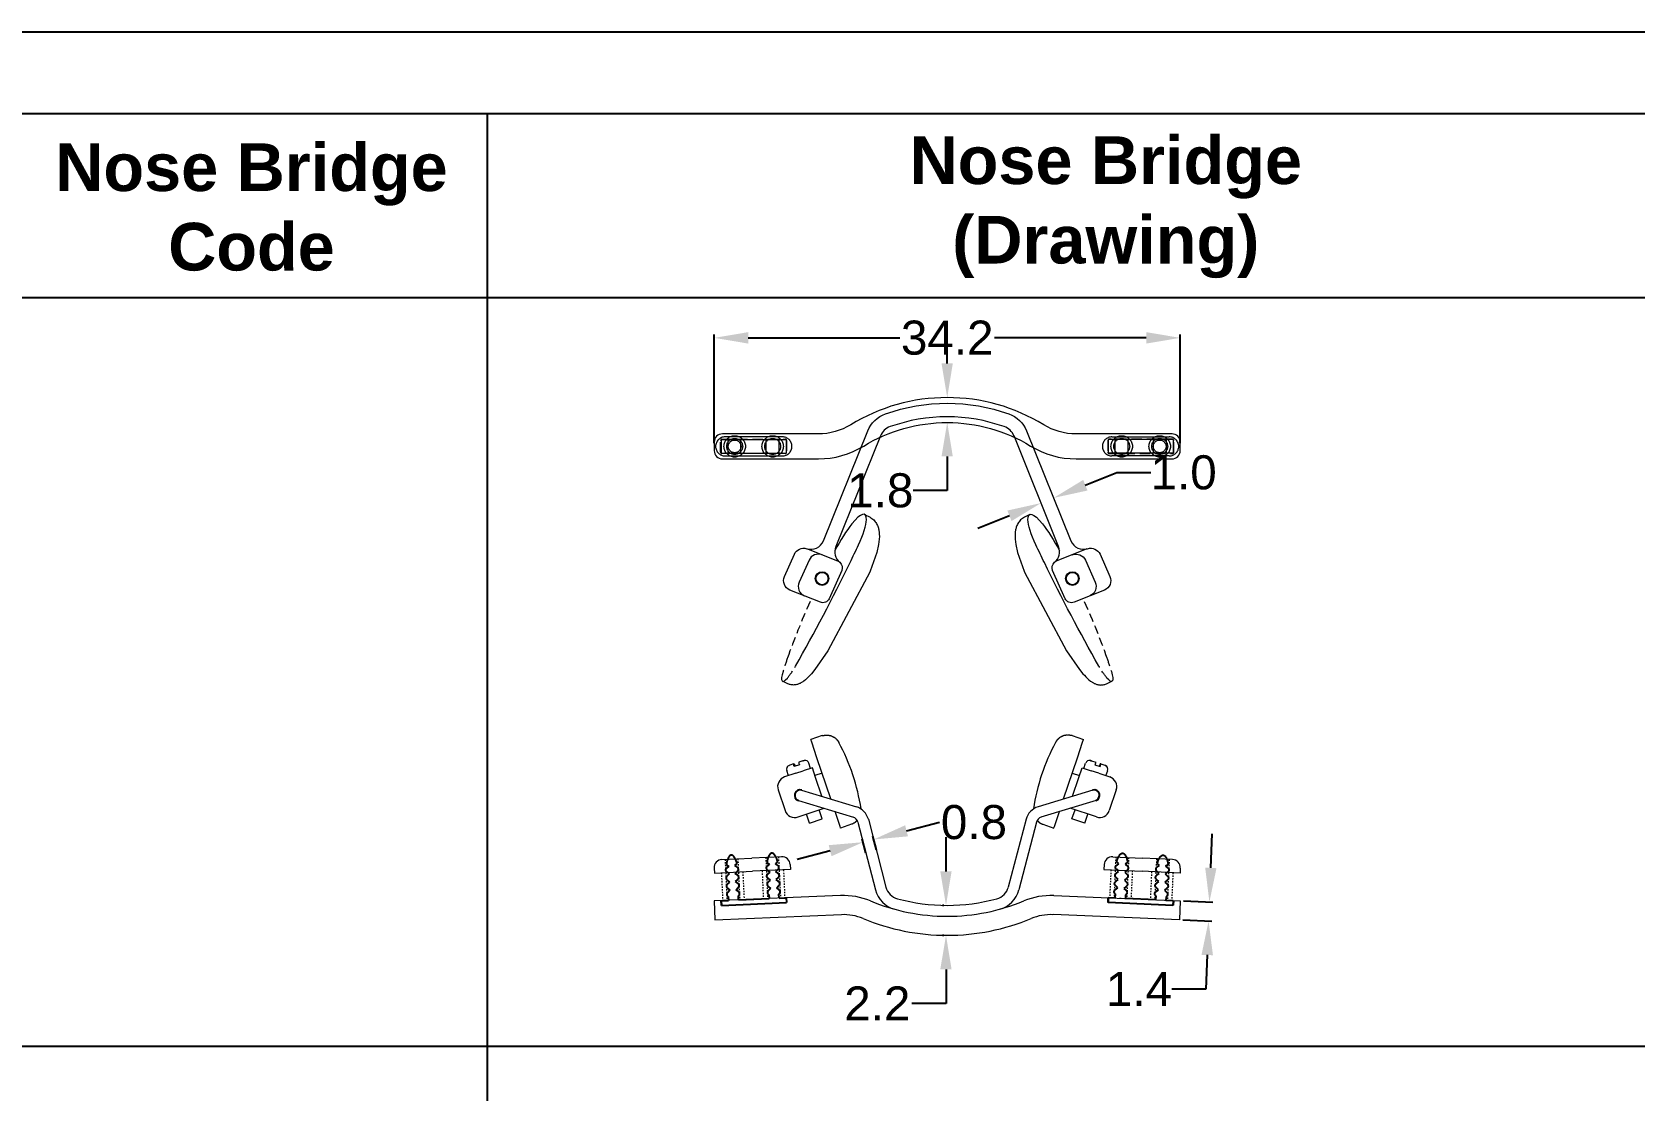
# Model space of a CAD drawing. Header units: inches. Extents: x 3613 to 8393, y -2205 to -794.
# Drawn here: x 7581.2 to 7698.8, y -966.4 to -888.6 of the extents above; entities that cross this region are included whole.
import ezdxf

# ---------------------------------------------------------------- set-up
doc = ezdxf.new("R2010")
doc.units = ezdxf.units.IN
doc.header["$MEASUREMENT"] = 0
for name, pattern in [('DASHED2', [0.375, 0.25, -0.125]), ('HIDDEN', [9.525, 6.35, -3.175]), ('HIDDEN2', [0.1875, 0.125, -0.0625])]:
    doc.linetypes.add(name, pattern=pattern)
doc.layers.add('dim', color=11, linetype='Continuous', lineweight=9)
doc.layers.add('所有虚线', color=2, linetype='HIDDEN2', lineweight=9)
doc.layers.add('Dimension', color=3, linetype='Continuous')
doc.layers.add('主线层', color=1, linetype='Continuous')
doc.styles.get("Standard").update_dxf_attribs({"font": 'arial.ttf'})
doc.dimstyles.new('Standard$0', dxfattribs={"dimtxt": 2.3, "dimasz": 2, "dimexe": 1, "dimexo": 1, "dimgap": 1, "dimtad": 0, "dimtih": 1, "dimtoh": 1, "dimdec": 1, "dimzin": 0, "dimdsep": 46, "dimtxsty": 'Standard', "dimcen": 0, "dimclrd": 4, "dimclre": 4, "dimclrt": 4, "dimadec": 1, "dimazin": 0, "dimtfac": 1, "dimtdec": 1, "dimtofl": 0, "dimtmove": 0, "dimatfit": 0, "dimfxl": 1, "dimtolj": 1, "dimtzin": 0, "dimarcsym": 0})

# ---------------------------------------------------------------- blocks, each defined once
blk = doc.blocks.new('A$C3CA1147F')
at = {"layer": '主线层', "color": 1, "linetype": 'HIDDEN'}
for p, q in [((0.67, 2.86), (0.46, 2.7)), ((0.54, 2.95), (0.67, 2.86)), ((1.12, 2.88), (1.24, 2.97)), ((1.33, 2.72), (1.12, 2.88)), ((3.65, 2.86), (3.44, 2.7)), ((3.53, 2.95), (3.65, 2.86)), ((4.1, 2.88), (4.22, 2.97)), ((4.31, 2.72), (4.1, 2.88)), ((0, 0.35), (0.53, 0.35)), ((0, 0.35), (0, 0)), ((0.53, 0.62), (0.53, 0.35)), ((0.9, 0.35), (0.9, 0.38)), ((1.27, 0.35), (1.27, 0.64)), ((1.27, 0.35), (3.51, 0.35)), ((3.51, 0.62), (3.51, 0.35)), ((3.88, 0.35), (3.88, 0.38)), ((4.25, 0.35), (4.25, 0.64)), ((4.25, 0.35), (4.77, 0.35)), ((4.77, 0.35), (4.77, 0)), ((0, 0), (4.77, 0))]:
    blk.add_line(p, q, dxfattribs=at)
for points in [[(0.5, 2.44), (0.67, 2.29), (0.5, 2.14)], [(1.29, 2.16), (1.12, 2.31), (1.29, 2.46)], [(3.48, 2.44), (3.65, 2.29), (3.48, 2.14)], [(4.27, 2.16), (4.1, 2.31), (4.27, 2.46)], [(0.5, 1.24), (0.67, 1.09), (0.5, 0.94)], [(1.29, 1.56), (1.12, 1.71), (1.29, 1.86)], [(1.29, 0.96), (1.12, 1.11), (1.29, 1.26)], [(3.49, 1.24), (3.66, 1.09), (3.49, 0.94)], [(4.27, 1.56), (4.1, 1.71), (4.27, 1.86)], [(4.28, 0.96), (4.11, 1.11), (4.28, 1.26)]]:
    blk.add_lwpolyline(points, dxfattribs=at)
for points in [[(1.29, 2.46, 0.405596), (1.33, 2.72)], [(4.27, 2.46, 0.405596), (4.31, 2.72)], [(0.5, 2.14, 0.500722), (0.5, 1.84)], [(0.5, 1.84), (0.67, 1.69), (0.5, 1.54, 0.500765), (0.5, 1.24)], [(1.29, 1.86, 0.50074), (1.29, 2.16)], [(1.29, 1.26, 0.500733), (1.29, 1.56)], [(3.48, 2.14, 0.500722), (3.48, 1.84)], [(3.48, 1.84), (3.65, 1.69), (3.48, 1.54, 0.500765), (3.49, 1.24)], [(4.27, 1.86, 0.50074), (4.27, 2.16)], [(4.28, 1.26, 0.500733), (4.27, 1.56)], [(0.5, 0.94, 0.548012), (0.53, 0.62)], [(3.49, 0.94, 0.548012), (3.51, 0.62)]]:
    blk.add_lwpolyline(points, format="xyb", dxfattribs=at)
for centre, radius, start, end in [((1.58, 2.91), 1.08, 141.7911, 172.2782), ((0.89, 3.46), 0.2, 32.3885, 144.2779), ((-0.07, 2.78), 1.38, 12.8113, 34.9957), ((4.56, 2.91), 1.08, 141.7911, 172.2782), ((3.87, 3.46), 0.2, 32.3885, 144.2779), ((2.91, 2.78), 1.38, 12.8113, 34.9957), ((0.61, 2.59), 0.191, 145.0892, 233.3909), ((0.6, 3.03), 0.1, 165.2238, 233.4682), ((1.18, 3.05), 0.1, 306.9273, 20.2622), ((3.6, 2.59), 0.191, 145.0892, 233.3909), ((3.59, 3.03), 0.1, 165.2238, 233.4682), ((4.16, 3.05), 0.1, 306.9273, 20.2622), ((1.18, 0.81), 0.191, 298.4918, 53.3935), ((4.16, 0.81), 0.191, 298.4918, 53.3935)]:
    blk.add_arc(centre, radius, start, end, dxfattribs=at)
blk = doc.blocks.new('fa')
at = {"lineweight": 9}
for p, q in [((2285.59, 1362.62), (2284.76, 1362.34)), ((2284.83, 1362.14), (2284.76, 1362.34)), ((2303.93, 1362.62), (2304.77, 1362.34)), ((2304.7, 1362.14), (2304.77, 1362.34)), ((2285.2, 1361), (2284.83, 1362.14)), ((2286.22, 1357.97), (2285.2, 1361)), ((2303.31, 1357.97), (2304.32, 1361)), ((2304.32, 1361), (2304.7, 1362.14)), ((2283.65, 1359.86), (2282.83, 1359.59)), ((2283.12, 1359.68), (2282.99, 1360.06)), ((2283.49, 1360.54), (2283.21, 1360.45)), ((2283.49, 1360.54), (2283.5, 1360.55)), ((2283.5, 1360.55), (2283.57, 1360.36)), ((2283.5, 1360.55), (2283.52, 1360.55)), ((2283.52, 1360.55), (2283.53, 1360.56)), ((2283.58, 1360.36), (2283.52, 1360.55)), ((2283.92, 1360.48), (2283.54, 1360.35)), ((2283.65, 1359.86), (2284.19, 1360.04)), ((2284.18, 1360.77), (2283.87, 1360.67)), ((2284.18, 1360.77), (2284.19, 1360.78)), ((2284.87, 1360.27), (2284.19, 1360.04)), ((2284.73, 1360.22), (2284.6, 1360.6)), ((2285.11, 1359.56), (2284.87, 1360.27)), ((2285.58, 1359.87), (2285.06, 1359.7)), ((2303.94, 1359.87), (2304.47, 1359.7)), ((2304.42, 1359.56), (2304.66, 1360.27)), ((2304.66, 1360.27), (2305.33, 1360.04)), ((2304.8, 1360.22), (2304.92, 1360.6)), ((2305.35, 1360.77), (2305.33, 1360.78)), ((2305.88, 1359.86), (2305.33, 1360.04)), ((2305.35, 1360.77), (2305.66, 1360.67)), ((2305.61, 1360.48), (2305.99, 1360.35)), ((2305.88, 1359.86), (2306.69, 1359.59)), ((2305.94, 1360.36), (2306.01, 1360.55)), ((2306.02, 1360.55), (2305.96, 1360.36)), ((2306.01, 1360.55), (2305.99, 1360.56)), ((2306.02, 1360.55), (2306.01, 1360.55)), ((2306.04, 1360.54), (2306.02, 1360.55)), ((2306.04, 1360.54), (2306.32, 1360.45)), ((2306.41, 1359.68), (2306.54, 1360.06)), ((2282.36, 1358.64), (2282.87, 1357.12)), ((2284.08, 1358.62), (2288.1, 1357.4)), ((2285.57, 1358.17), (2285.11, 1359.56)), ((2305.44, 1358.62), (2301.43, 1357.4)), ((2303.95, 1358.17), (2304.42, 1359.56)), ((2307.17, 1358.64), (2306.66, 1357.12)), ((2283.84, 1357.86), (2287.88, 1356.63)), ((2305.69, 1357.86), (2301.64, 1356.63)), ((2283.82, 1356.65), (2285.73, 1357.29)), ((2284.65, 1356.19), (2284.43, 1356.85)), ((2284.65, 1356.19), (2285.6, 1356.51)), ((2285.6, 1356.51), (2285.38, 1357.17)), ((2285.6, 1356.51), (2285.6, 1356.51)), ((2286.9, 1355.94), (2286.53, 1357.04)), ((2302.63, 1355.94), (2303, 1357.04)), ((2305.71, 1356.65), (2303.8, 1357.29)), ((2303.92, 1356.51), (2304.15, 1357.17)), ((2304.87, 1356.19), (2303.92, 1356.51)), ((2303.92, 1356.51), (2303.92, 1356.51)), ((2304.87, 1356.19), (2305.09, 1356.85)), ((2286.93, 1355.85), (2286.9, 1355.94)), ((2287.75, 1356.11), (2286.93, 1355.84)), ((2286.93, 1355.84), (2286.93, 1355.85)), ((2301.77, 1356.11), (2302.59, 1355.84)), ((2302.59, 1355.84), (2302.6, 1355.85)), ((2302.6, 1355.85), (2302.63, 1355.94))]:
    blk.add_line(p, q, dxfattribs=at)
at = {"color": 7, "lineweight": 5}
for p, q in [((2288.2, 1356.28), (2289.5, 1351.3)), ((2288.98, 1356.48), (2290.27, 1351.5)), ((2300.55, 1356.48), (2299.25, 1351.5)), ((2301.32, 1356.28), (2300.03, 1351.3))]:
    blk.add_line(p, q, dxfattribs=at)
at = {"lineweight": 13}
for p, q in [((2277.66, 1352.9), (2277.68, 1352.52)), ((2278.23, 1353.53), (2280.42, 1353.63)), ((2282.62, 1353.73), (2280.42, 1353.63)), ((2283.26, 1352.79), (2280.47, 1352.66)), ((2283.24, 1353.16), (2283.26, 1352.79)), ((2306.28, 1353.16), (2306.27, 1352.79)), ((2306.27, 1352.79), (2309.06, 1352.66)), ((2306.91, 1353.73), (2309.1, 1353.63)), ((2311.29, 1353.53), (2309.1, 1353.63)), ((2311.86, 1352.9), (2311.85, 1352.52)), ((2277.68, 1352.52), (2280.47, 1352.66)), ((2311.85, 1352.52), (2309.06, 1352.66))]:
    blk.add_line(p, q, dxfattribs=at)
at = {"color": 0, "lineweight": 9}
for p, q in [((2286.94, 1350.88), (2277.66, 1350.5)), ((2277.66, 1350.5), (2277.72, 1349.1)), ((2302.58, 1350.88), (2311.86, 1350.5)), ((2311.86, 1350.5), (2311.8, 1349.1)), ((2277.72, 1349.1), (2287, 1349.48)), ((2311.8, 1349.1), (2302.53, 1349.48))]:
    blk.add_line(p, q, dxfattribs=at)
at = {"color": 4, "linetype": 'DASHED2', "lineweight": 9, "ltscale": 3}
for p, q in [((2278.13, 1350.52), (2278.15, 1350.17)), ((2282.98, 1350.37), (2282.97, 1350.71)), ((2306.54, 1350.37), (2306.56, 1350.71)), ((2311.39, 1350.52), (2311.38, 1350.17)), ((2278.15, 1350.17), (2282.98, 1350.37)), ((2311.38, 1350.17), (2306.54, 1350.37))]:
    blk.add_line(p, q, dxfattribs=at)
at = {"lineweight": 9}
for centre, radius, start, end in [((2273.61, 1355), 15, 8.5762, 28.3528), ((2315.92, 1355), 15, 151.6472, 171.4238), ((2283.27, 1360.16), 0.3, 118.2118, 198.4956), ((2284.32, 1360.51), 0.3, 18.4956, 98.7794), ((2305.21, 1360.51), 0.3, 81.2206, 161.5044), ((2306.25, 1360.16), 0.3, 341.5044, 61.7882), ((2283.07, 1358.88), 0.75, 108.4956, 198.4956), ((2306.46, 1358.88), 0.75, 341.5044, 71.5044), ((2283.58, 1357.36), 0.75, 198.4956, 288.4956), ((2305.95, 1357.36), 0.75, 251.5044, 341.5044), ((2291.43, 1351.8), 2, 194.5812, 254.6607), ((2291.43, 1351.8), 1.2, 194.5812, 254.6607), ((2298.09, 1351.8), 1.2, 285.3393, 345.4188), ((2298.09, 1351.8), 2, 285.3393, 345.4188)]:
    blk.add_arc(centre, radius, start, end, dxfattribs=at)
for centre, start, end in [((2283.97, 1358.24), 73.0491, 253.0408), ((2305.55, 1358.24), 286.9592, 106.9509)]:
    blk.add_arc(centre, 0.4, start, end)
at = {"color": 7, "lineweight": 5}
for centre, radius, start, end in [((2287.72, 1356.15), 0.5, 14.5812, 73.0491), ((2287.72, 1356.15), 1.3, 14.5812, 73.0491), ((2301.81, 1356.15), 1.3, 106.9509, 165.4188), ((2301.81, 1356.15), 0.5, 106.9509, 165.4188)]:
    blk.add_arc(centre, radius, start, end, dxfattribs=at)
at = {"lineweight": 13}
for centre, start, end in [((2278.26, 1352.93), 92.6872, 182.6872), ((2282.64, 1353.13), 2.6872, 92.6872), ((2306.88, 1353.13), 87.3128, 177.3128), ((2311.27, 1352.93), 357.3128, 87.3128)]:
    blk.add_arc(centre, 0.6, start, end, dxfattribs=at)
at = {"color": 0, "lineweight": 9}
for centre, radius, start, end in [((2287.15, 1345.75), 5.13, 67.2989, 92.3538), ((2294.76, 1363.94), 14.58, 247.2989, 270), ((2294.76, 1363.94), 13.78, 254.6607, 270), ((2294.76, 1363.94), 13.78, 270, 285.3393), ((2294.76, 1363.94), 14.58, 270, 292.7011), ((2302.37, 1345.75), 5.13, 87.6462, 112.7011), ((2287.15, 1345.75), 3.73, 67.2989, 92.3538), ((2302.37, 1345.75), 3.73, 87.6462, 112.7011), ((2294.76, 1363.94), 15.98, 247.2989, 270), ((2294.76, 1363.94), 15.98, 270, 292.7011)]:
    blk.add_arc(centre, radius, start, end, dxfattribs=at)
at = {"lineweight": 9}
for points, degree, knots in [([(2285.59, 1362.62), (2285.92, 1362.67), (2286.23, 1362.62), (2286.51, 1362.48), (2286.61, 1362.39), (2286.68, 1362.32), (2286.75, 1362.22), (2286.8, 1362.15), (2286.81, 1362.12)], 1, [0, 0, 0.329684, 0.652988, 0.974498, 1.119115, 1.235608, 1.427111, 1.613703, 1.696694, 1.696694]), ([(2303.93, 1362.62), (2303.61, 1362.67), (2303.29, 1362.62), (2303.02, 1362.48), (2302.92, 1362.39), (2302.85, 1362.32), (2302.77, 1362.22), (2302.73, 1362.15), (2302.71, 1362.12)], 1, [0, 0, 0.329684, 0.652988, 0.974498, 1.119115, 1.235608, 1.427111, 1.613703, 1.696694, 1.696694]), ([(2283.13, 1360.41), (2283.13, 1360.42), (2283.13, 1360.42), (2283.14, 1360.42), (2283.14, 1360.42), (2283.14, 1360.42)], 3, [1.2188337, 1.2188337, 1.2188337, 1.2188337, 1.4078759, 1.4078759, 1.5467317, 1.5467317, 1.5467317, 1.5467317]), ([(2283.54, 1360.35), (2283.54, 1360.35), (2283.54, 1360.36), (2283.52, 1360.4), (2283.51, 1360.43), (2283.5, 1360.48), (2283.49, 1360.51), (2283.49, 1360.53), (2283.49, 1360.54), (2283.49, 1360.54)], 3, [0.0957204, 0.0957204, 0.0957204, 0.0957204, 0.1096878, 0.1096878, 0.2209819, 0.2209819, 0.3352878, 0.3352878, 0.4552013, 0.4552013, 0.4552013, 0.4552013]), ([(2283.53, 1360.56), (2283.53, 1360.56), (2283.54, 1360.55), (2283.55, 1360.53), (2283.56, 1360.5), (2283.58, 1360.45), (2283.59, 1360.42), (2283.61, 1360.38), (2283.61, 1360.38), (2283.61, 1360.37)], 3, [1.4231092, 1.4231092, 1.4231092, 1.4231092, 1.5430228, 1.5430228, 1.6573287, 1.6573287, 1.7686227, 1.7686227, 1.7825901, 1.7825901, 1.7825901, 1.7825901]), ([(2283.87, 1360.67), (2283.87, 1360.67), (2283.87, 1360.66), (2283.87, 1360.63), (2283.88, 1360.61), (2283.89, 1360.56), (2283.9, 1360.52), (2283.92, 1360.49), (2283.92, 1360.48), (2283.92, 1360.48)], 3, [1.4231092, 1.4231092, 1.4231092, 1.4231092, 1.5430228, 1.5430228, 1.6573287, 1.6573287, 1.7686227, 1.7686227, 1.7825901, 1.7825901, 1.7825901, 1.7825901]), ([(2284.27, 1360.8), (2284.27, 1360.8), (2284.27, 1360.8), (2284.27, 1360.8), (2284.26, 1360.8), (2284.26, 1360.79)], 3, [1.3807069, 1.3807069, 1.3807069, 1.3807069, 1.4078759, 1.4078759, 1.5969181, 1.5969181, 1.5969181, 1.5969181]), ([(2305.26, 1360.8), (2305.26, 1360.8), (2305.26, 1360.8), (2305.26, 1360.8), (2305.26, 1360.8), (2305.26, 1360.79)], 3, [1.3807069, 1.3807069, 1.3807069, 1.3807069, 1.4078759, 1.4078759, 1.5969181, 1.5969181, 1.5969181, 1.5969181]), ([(2305.66, 1360.67), (2305.66, 1360.67), (2305.66, 1360.66), (2305.65, 1360.63), (2305.65, 1360.61), (2305.63, 1360.56), (2305.62, 1360.52), (2305.61, 1360.49), (2305.61, 1360.48), (2305.61, 1360.48)], 3, [1.4231092, 1.4231092, 1.4231092, 1.4231092, 1.5430228, 1.5430228, 1.6573287, 1.6573287, 1.7686227, 1.7686227, 1.7825901, 1.7825901, 1.7825901, 1.7825901]), ([(2305.99, 1360.56), (2305.99, 1360.56), (2305.99, 1360.55), (2305.97, 1360.53), (2305.96, 1360.5), (2305.95, 1360.45), (2305.93, 1360.42), (2305.92, 1360.38), (2305.92, 1360.38), (2305.92, 1360.37)], 3, [1.4231092, 1.4231092, 1.4231092, 1.4231092, 1.5430228, 1.5430228, 1.6573287, 1.6573287, 1.7686227, 1.7686227, 1.7825901, 1.7825901, 1.7825901, 1.7825901]), ([(2305.99, 1360.35), (2305.99, 1360.35), (2305.99, 1360.36), (2306, 1360.4), (2306.01, 1360.43), (2306.03, 1360.48), (2306.03, 1360.51), (2306.04, 1360.53), (2306.04, 1360.54), (2306.04, 1360.54)], 3, [0.0957204, 0.0957204, 0.0957204, 0.0957204, 0.1096878, 0.1096878, 0.2209819, 0.2209819, 0.3352878, 0.3352878, 0.4552013, 0.4552013, 0.4552013, 0.4552013]), ([(2306.4, 1360.41), (2306.4, 1360.42), (2306.4, 1360.42), (2306.39, 1360.42), (2306.39, 1360.42), (2306.39, 1360.42)], 3, [1.2188337, 1.2188337, 1.2188337, 1.2188337, 1.4078759, 1.4078759, 1.5467317, 1.5467317, 1.5467317, 1.5467317]), ([(2288.17, 1356.4), (2287.97, 1356.22), (2287.75, 1356.11)], 1, [1.4055162, 1.4055162, 1.7426855, 2.0587887, 2.0587887]), ([(2301.36, 1356.4), (2301.55, 1356.22), (2301.77, 1356.11)], 1, [1.4055162, 1.4055162, 1.7426855, 2.0587887, 2.0587887])]:
    blk.add_open_spline(points, degree=degree, knots=knots, dxfattribs=at)
for points in [[(2283.21, 1360.45), (2283.18, 1360.44), (2283.15, 1360.43), (2283.13, 1360.41)], [(2284.26, 1360.79), (2284.23, 1360.79), (2284.2, 1360.78), (2284.18, 1360.77)], [(2284.19, 1360.78), (2284.22, 1360.79), (2284.24, 1360.79), (2284.26, 1360.8)], [(2305.33, 1360.78), (2305.31, 1360.79), (2305.29, 1360.79), (2305.26, 1360.8)], [(2305.26, 1360.79), (2305.29, 1360.79), (2305.32, 1360.78), (2305.35, 1360.77)], [(2306.32, 1360.45), (2306.35, 1360.44), (2306.37, 1360.43), (2306.4, 1360.41)]]:
    blk.add_open_spline(points, degree=3, dxfattribs=at)
at = {"layer": '所有虚线', "lineweight": 5, "ltscale": 0.2}
for p, q in [((2278.46, 1353.54), (2278.61, 1350.52)), ((2279.4, 1353.58), (2279.54, 1350.56)), ((2281.45, 1353.68), (2281.59, 1350.66)), ((2282.38, 1353.72), (2282.53, 1350.7)), ((2282.75, 1352.76), (2282.84, 1350.72)), ((2306.78, 1352.76), (2306.68, 1350.72)), ((2307.14, 1353.72), (2307, 1350.7)), ((2308.08, 1353.68), (2307.94, 1350.66)), ((2310.13, 1353.58), (2309.98, 1350.56)), ((2311.06, 1353.54), (2310.92, 1350.52)), ((2278.19, 1352.55), (2278.29, 1350.5)), ((2279.76, 1352.62), (2279.86, 1350.58)), ((2281.18, 1352.69), (2281.27, 1350.64)), ((2308.35, 1352.69), (2308.25, 1350.64)), ((2309.76, 1352.62), (2309.67, 1350.58)), ((2311.33, 1352.55), (2311.24, 1350.5))]:
    blk.add_line(p, q, dxfattribs=at)
at = {"lineweight": 9, "rotation": 2.687172201236696}
blk.add_blockref('A$C3CA1147F', (2278.2, 1350.15), dxfattribs=at)
at = {"lineweight": 9, "xscale": -1, "rotation": 357.3128277987633}
blk.add_blockref('A$C3CA1147F', (2311.33, 1350.15), dxfattribs=at)
blk = doc.blocks.new('*D680')
at = {"layer": 'Defpoints', "color": 0, "transparency": 16777216}
for p in [(7648.36, -915.48), (7648.36, -917.31), (7648.36, -917.31)]:
    blk.add_point(p, dxfattribs=at)
at = {"layer": 'Dimension', "color": 3, "lineweight": -2, "transparency": 16777216}
for p, q in [((7648.36, -912.98), (7648.36, -910.48)), ((7648.36, -919.81), (7648.36, -922.31)), ((7648.36, -922.31), (7645.86, -922.31))]:
    blk.add_line(p, q, dxfattribs=at)
at = {"layer": 'Dimension', "color": 3, "transparency": 16777216}
for points in [[(7647.94, -912.98), (7648.77, -912.98), (7648.36, -915.48)], [(7647.94, -919.81), (7648.77, -919.81), (7648.36, -917.31)]]:
    blk.add_solid(points, dxfattribs=at)
at = {"layer": 'Dimension', "transparency": 16777216, "insert": (7643.45, -922.31), "char_height": 2.5, "attachment_point": 5}
blk.add_mtext('\\A1;1.8', dxfattribs=at)
blk = doc.blocks.new('*D681')
at = {"layer": 'Defpoints', "color": 0, "transparency": 16777216}
for p in [(7648.36, -952.77), (7648.27, -954.97), (7648.36, -954.97)]:
    blk.add_point(p, dxfattribs=at)
at = {"layer": 'Dimension', "color": 3, "lineweight": -2, "transparency": 16777216}
for p, q in [((7648.27, -950.27), (7648.27, -947.77)), ((7648.11, -952.77), (7648.02, -952.77)), ((7648.11, -954.97), (7648.02, -954.97)), ((7648.27, -957.47), (7648.27, -959.97)), ((7648.27, -959.97), (7645.77, -959.97))]:
    blk.add_line(p, q, dxfattribs=at)
at = {"layer": 'Dimension', "color": 3, "transparency": 16777216}
for points in [[(7647.85, -950.27), (7648.68, -950.27), (7648.27, -952.77)], [(7647.85, -957.47), (7648.68, -957.47), (7648.27, -954.97)]]:
    blk.add_solid(points, dxfattribs=at)
at = {"layer": 'Dimension', "transparency": 16777216, "insert": (7643.23, -959.97), "char_height": 2.5, "attachment_point": 5}
blk.add_mtext('\\A1;2.2', dxfattribs=at)
blk = doc.blocks.new('*D682')
at = {"layer": 'Defpoints', "color": 0, "transparency": 16777216}
for p in [(7655.24, -923.23), (7656.17, -922.85), (7656.17, -922.85)]:
    blk.add_point(p, dxfattribs=at)
at = {"layer": 'Dimension', "color": 3, "lineweight": -2, "transparency": 16777216}
for p, q in [((7658.49, -921.92), (7660.81, -920.99)), ((7660.81, -920.99), (7663.31, -920.99)), ((7652.93, -924.16), (7650.61, -925.1))]:
    blk.add_line(p, q, dxfattribs=at)
at = {"layer": 'Dimension', "color": 3, "transparency": 16777216}
for points in [[(7658.34, -921.53), (7658.65, -922.31), (7656.17, -922.85)], [(7652.77, -923.78), (7653.08, -924.55), (7655.24, -923.23)]]:
    blk.add_solid(points, dxfattribs=at)
at = {"layer": 'Dimension', "transparency": 16777216, "insert": (7665.71, -920.99), "char_height": 2.5, "attachment_point": 5}
blk.add_mtext('\\A1;1.0', dxfattribs=at)
blk = doc.blocks.new('*D683')
at = {"layer": 'Defpoints', "color": 0, "transparency": 16777216}
for p in [(7665.46, -952.43), (7665.4, -953.83), (7667.54, -953.92)]:
    blk.add_point(p, dxfattribs=at)
at = {"layer": 'Dimension', "color": 3, "lineweight": -2, "transparency": 16777216}
for p, q in [((7667.7, -950.02), (7667.81, -947.52)), ((7665.7, -952.44), (7667.85, -952.53)), ((7665.65, -953.84), (7667.79, -953.93)), ((7667.44, -956.41), (7667.34, -958.91)), ((7667.34, -958.91), (7664.84, -958.91))]:
    blk.add_line(p, q, dxfattribs=at)
at = {"layer": 'Dimension', "color": 3, "transparency": 16777216}
for points in [[(7667.29, -950), (7668.12, -950.04), (7667.6, -952.52)], [(7667.02, -956.4), (7667.86, -956.43), (7667.54, -953.92)]]:
    blk.add_solid(points, dxfattribs=at)
at = {"layer": 'Dimension', "transparency": 16777216, "insert": (7662.43, -958.91), "char_height": 2.5, "attachment_point": 5}
blk.add_mtext('\\A1;1.4', dxfattribs=at)
blk = doc.blocks.new('*D684')
at = {"layer": 'Defpoints', "color": 0, "transparency": 16777216}
for p in [(7642.96, -947.93), (7642.44, -949.14), (7643.22, -948.94)]:
    blk.add_point(p, dxfattribs=at)
at = {"layer": 'Dimension', "color": 3, "lineweight": -2, "transparency": 16777216}
for p, q in [((7645.38, -947.3), (7647.79, -946.67)), ((7642.38, -948.9), (7642.12, -947.89)), ((7643.16, -948.69), (7642.89, -947.68)), ((7639.76, -948.76), (7637.34, -949.39))]:
    blk.add_line(p, q, dxfattribs=at)
at = {"layer": 'Dimension', "color": 3, "transparency": 16777216}
for points in [[(7645.27, -946.89), (7645.48, -947.7), (7642.96, -947.93)], [(7639.66, -948.35), (7639.87, -949.16), (7642.18, -948.13)]]:
    blk.add_solid(points, dxfattribs=at)
at = {"layer": 'Dimension', "transparency": 16777216, "insert": (7650.32, -946.67), "char_height": 2.5, "attachment_point": 5}
blk.add_mtext('\\A1;0.8', dxfattribs=at)
blk = doc.blocks.new('*D685')
at = {"layer": 'Defpoints', "color": 0, "transparency": 16777216}
for p in [(7631.26, -911.1), (7631.26, -919.07), (7665.46, -919.07)]:
    blk.add_point(p, dxfattribs=at)
at = {"layer": 'Dimension', "color": 3, "lineweight": -2, "transparency": 16777216}
for p, q in [((7631.26, -918.82), (7631.26, -910.85)), ((7633.76, -911.1), (7644.87, -911.1)), ((7662.96, -911.1), (7651.84, -911.1)), ((7665.46, -918.82), (7665.46, -910.85))]:
    blk.add_line(p, q, dxfattribs=at)
at = {"layer": 'Dimension', "color": 3, "transparency": 16777216}
for points in [[(7633.76, -910.68), (7633.76, -911.52), (7631.26, -911.1)], [(7662.96, -910.68), (7662.96, -911.52), (7665.46, -911.1)]]:
    blk.add_solid(points, dxfattribs=at)
at = {"layer": 'Dimension', "transparency": 16777216, "insert": (7648.36, -911.1), "char_height": 2.5, "attachment_point": 5}
blk.add_mtext('\\A1;34.2', dxfattribs=at)

msp = doc.modelspace()

# ---------------------------------------------------------------- linework, layer by layer
for p, q in [((7900.431, -894.646), (7491.175, -894.646)), ((7614.605, -894.646), (7614.605, -1150.606)), ((7503.993, -908.139), (7900.431, -908.139)), ((7503.993, -963.101), (7900.431, -963.101))]:
    msp.add_line(p, q)
msp.add_lwpolyline([(7904.469, -1185.646), (7904.469, -888.646), (7484.469, -888.646), (7484.469, -1185.646)], close=True)
at = {"color": 0, "lineweight": 9}
msp.add_lwpolyline([(7641.276, -917.484, -0.1385409), (7638.903, -918.154), (7631.858, -918.154, 0.4142136), (7631.258, -918.754), (7631.258, -919.384, 0.4142136), (7631.858, -919.984), (7638.903, -919.984, 0.1385409), (7642.233, -919.043, -0.1385409), (7648.357, -917.314, -0.1385409), (7654.48, -919.043, 0.1385409), (7657.81, -919.984), (7664.855, -919.984, 0.4142136), (7665.455, -919.384), (7665.455, -918.754, 0.4142136), (7664.855, -918.154), (7657.81, -918.154, -0.1385409), (7655.438, -917.484, 0.1385409), (7648.357, -915.484, 0.1385409)], format="xyb", close=True, dxfattribs=at)
at = {"lineweight": 9}
msp.add_lwpolyline([(7639.274, -926), (7642.526, -917.928, -0.2149935), (7643.832, -916.677, -0.172018), (7652.882, -916.677, -0.2149935), (7654.187, -917.928), (7657.439, -926, 0.3907698), (7658.665, -926.581, -0.3802842), (7659.573, -926.992), (7660.297, -928.616, -0.4249495), (7659.893, -929.617), (7657.665, -930.514, -0.4035586), (7657.022, -930.254), (7656.094, -928.173, -0.3397221), (7656.236, -927.581, 0.329571), (7656.534, -926.43), (7653.26, -918.302, 0.2149935), (7652.547, -917.619, 0.172018), (7644.166, -917.619, 0.2149935), (7643.454, -918.302), (7640.179, -926.43, 0.329571), (7640.478, -927.581, -0.3397221), (7640.62, -928.173), (7639.692, -930.254, -0.4035586), (7639.048, -930.514), (7636.821, -929.617, -0.4249495), (7636.416, -928.616), (7637.14, -926.992, -0.3802842), (7638.049, -926.581, 0.3907698)], format="xyb", close=True, dxfattribs=at)
at = {"color": 4, "linetype": 'DASHED2', "lineweight": 9, "ltscale": 3}
for points in [[(7636.463, -918.539, -0.4142136), (7636.563, -918.639), (7636.563, -919.499, -0.4142136), (7636.463, -919.599), (7631.828, -919.599, -0.4142136), (7631.728, -919.499), (7631.728, -918.639, -0.4142136), (7631.828, -918.539)], [(7660.251, -918.539, 0.4142136), (7660.151, -918.639), (7660.151, -919.499, 0.4142136), (7660.251, -919.599), (7664.885, -919.599, 0.4142136), (7664.985, -919.499), (7664.985, -918.639, 0.4142136), (7664.885, -918.539)]]:
    msp.add_lwpolyline(points, format="xyb", close=True, dxfattribs=at)
at = {"lineweight": 9}
for points in [[(7642.295, -924.068), (7642.693, -924.264), (7642.765, -924.316), (7642.837, -924.368), (7642.91, -924.42), (7642.982, -924.472), (7643.031, -924.537), (7643.08, -924.602), (7643.129, -924.668), (7643.177, -924.733), (7643.205, -924.799), (7643.233, -924.865), (7643.261, -924.931), (7643.289, -924.997), (7643.306, -925.062), (7643.321, -925.128), (7643.335, -925.193), (7643.349, -925.259), (7643.363, -925.324), (7643.371, -925.502), (7643.379, -925.68), (7643.369, -925.872), (7643.346, -926.075), (7643.323, -926.278), (7643.188, -926.86), (7642.705, -928.239), (7642.68, -928.295), (7639.605, -934.091), (7638.656, -935.445), (7638.403, -935.757), (7638.29, -935.873), (7638.178, -935.988), (7638.065, -936.104), (7637.952, -936.204), (7637.84, -936.298), (7637.796, -936.327), (7637.753, -936.355), (7637.709, -936.383), (7637.666, -936.411), (7637.622, -936.439), (7637.577, -936.466), (7637.525, -936.487), (7637.474, -936.507), (7637.422, -936.528), (7637.371, -936.549), (7637.312, -936.557), (7637.254, -936.565), (7637.196, -936.573), (7637.138, -936.581), (7637.08, -936.589), (7637.021, -936.587), (7636.962, -936.577), (7636.903, -936.567), (7636.844, -936.557), (7636.785, -936.547), (7636.727, -936.532), (7636.672, -936.51), (7636.616, -936.487), (7636.268, -936.315)], [(7654.418, -924.068), (7654.02, -924.264), (7653.948, -924.316), (7653.876, -924.368), (7653.804, -924.42), (7653.732, -924.472), (7653.682, -924.537), (7653.633, -924.602), (7653.584, -924.668), (7653.536, -924.733), (7653.508, -924.799), (7653.48, -924.865), (7653.452, -924.931), (7653.424, -924.997), (7653.407, -925.062), (7653.393, -925.128), (7653.379, -925.193), (7653.365, -925.259), (7653.351, -925.324), (7653.343, -925.502), (7653.335, -925.68), (7653.344, -925.872), (7653.367, -926.075), (7653.39, -926.278), (7653.526, -926.86), (7654.009, -928.239), (7654.033, -928.295), (7657.109, -934.091), (7658.057, -935.445), (7658.31, -935.757), (7658.423, -935.873), (7658.536, -935.988), (7658.648, -936.104), (7658.761, -936.204), (7658.874, -936.298), (7658.917, -936.327), (7658.961, -936.355), (7659.004, -936.383), (7659.048, -936.411), (7659.091, -936.439), (7659.137, -936.466), (7659.188, -936.487), (7659.24, -936.507), (7659.291, -936.528), (7659.343, -936.549), (7659.401, -936.557), (7659.459, -936.565), (7659.517, -936.573), (7659.576, -936.581), (7659.634, -936.589), (7659.692, -936.587), (7659.751, -936.577), (7659.811, -936.567), (7659.87, -936.557), (7659.929, -936.547), (7659.986, -936.532), (7660.042, -936.51), (7660.097, -936.487), (7660.446, -936.315)], [(7638.106, -926.602), (7640.35, -927.506)], [(7658.608, -926.602), (7656.364, -927.506)]]:
    msp.add_lwpolyline(points, dxfattribs=at)
for points in [[(7639.181, -927.035, 0.4035586), (7638.216, -927.425), (7637.492, -929.049, 0.4249495), (7637.896, -930.05)], [(7657.532, -927.035, -0.4035586), (7658.497, -927.425), (7659.222, -929.049, -0.4249495), (7658.817, -930.05)]]:
    msp.add_lwpolyline(points, format="xyb", dxfattribs=at)
for centre in [(7639.171, -928.776), (7657.542, -928.776)]:
    msp.add_circle(centre, 0.5, dxfattribs=at)
at = {"lineweight": 20}
for centre in [(7639.171, -928.776), (7657.542, -928.776)]:
    msp.add_circle(centre, 0.45, dxfattribs=at)
at = {"lineweight": 9}
for centre, major_axis, start_param, end_param in [((7640.704, -927.29), (1.592, 3.223), 5.8739384, 7.0598854), ((7641.309, -926.301), (1.034, 2.094), 4.8159057, 5.8739384), ((7640.563, -927.823), (-1.927, -3.902), 3.9182928, 4.5329258), ((7637.019, -934.795), (-0.751, -1.52), 5.3747313, 6.9600194)]:
    msp.add_ellipse(centre, major_axis=major_axis, ratio=0.2079117, start_param=start_param, end_param=end_param, dxfattribs=at)
at = {"lineweight": 9, "extrusion": (0, 0, -1)}
for centre, major_axis, start_param, end_param in [((7656.01, -927.29), (-1.592, 3.223), 5.8739384, 7.0598854), ((7655.405, -926.301), (-1.034, 2.094), 4.8159057, 5.8739384), ((7656.15, -927.823), (1.927, -3.902), 3.9182928, 4.5329258), ((7659.695, -934.795), (0.751, -1.52), 5.3747313, 6.9600194)]:
    msp.add_ellipse(centre, major_axis=major_axis, ratio=0.2079117, start_param=start_param, end_param=end_param, dxfattribs=at)
at = {"color": 0, "lineweight": 13}
for centre, major_axis, start_param, end_param in [((7637.616, -926.318), (8.107, 16.415), 4.7367192, 4.8159057), ((7635.45, -925.546), (12.972, 26.265), 4.4405507, 4.7367192)]:
    msp.add_ellipse(centre, major_axis=major_axis, ratio=0.2079117, start_param=start_param, end_param=end_param, dxfattribs=at)
at = {"color": 0, "lineweight": 13, "extrusion": (0, 0, -1)}
for centre, major_axis, start_param, end_param in [((7659.097, -926.318), (-8.107, 16.415), 4.7367192, 4.8159057), ((7661.263, -925.546), (-12.972, 26.265), 4.4405507, 4.7367192)]:
    msp.add_ellipse(centre, major_axis=major_axis, ratio=0.2079117, start_param=start_param, end_param=end_param, dxfattribs=at)
at = {"linetype": 'HIDDEN', "lineweight": 9, "ltscale": 0.1}
for centre, major_axis, start_param, end_param in [((7642.231, -929.166), (-6.436, -13.032), 4.9132767, 5.2412092), ((7640.35, -930.991), (-4.268, -8.643), 5.2412092, 5.3747313), ((7637.102, -934.517), (0.913, 1.849), 3.8184268, 4.4405507)]:
    msp.add_ellipse(centre, major_axis=major_axis, ratio=0.2079117, start_param=start_param, end_param=end_param, dxfattribs=at)
at = {"linetype": 'HIDDEN', "lineweight": 9, "ltscale": 0.1, "extrusion": (0, 0, -1)}
for centre, major_axis, start_param, end_param in [((7654.482, -929.166), (6.436, -13.032), 4.9132767, 5.2412092), ((7656.364, -930.991), (4.268, -8.643), 5.2412092, 5.3747313), ((7659.611, -934.517), (-0.913, 1.849), 3.8184268, 4.4405507)]:
    msp.add_ellipse(centre, major_axis=major_axis, ratio=0.2079117, start_param=start_param, end_param=end_param, dxfattribs=at)
at = {"layer": 'dim', "color": 1, "linetype": 'HIDDEN', "lineweight": 0, "ltscale": 3}
for p, q in [((7631.768, -918.569), (7636.543, -918.569)), ((7631.768, -918.569), (7631.768, -919.569)), ((7636.262, -918.369), (7632.062, -918.369)), ((7632.273, -919.569), (7632.273, -918.569)), ((7633.211, -919.569), (7633.211, -918.569)), ((7635.08, -919.569), (7635.08, -918.569)), ((7636.018, -919.569), (7636.018, -918.569)), ((7636.543, -918.569), (7636.543, -919.569)), ((7664.945, -918.569), (7660.171, -918.569)), ((7660.171, -918.569), (7660.171, -919.569)), ((7660.451, -918.369), (7664.651, -918.369)), ((7660.695, -919.569), (7660.695, -918.569)), ((7661.633, -919.569), (7661.633, -918.569)), ((7663.502, -919.569), (7663.502, -918.569)), ((7664.44, -919.569), (7664.44, -918.569)), ((7664.945, -918.569), (7664.945, -919.569)), ((7631.768, -919.569), (7636.543, -919.569)), ((7632.062, -919.769), (7636.262, -919.769)), ((7664.945, -919.569), (7660.171, -919.569)), ((7664.651, -919.769), (7660.451, -919.769))]:
    msp.add_line(p, q, dxfattribs=at)
for centre, radius in [((7632.762, -919.069), 0.786), ((7632.762, -919.069), 0.586), ((7632.762, -919.069), 0.469), ((7635.549, -919.069), 0.786), ((7635.549, -919.069), 0.586), ((7661.164, -919.069), 0.786), ((7661.164, -919.069), 0.586), ((7663.951, -919.069), 0.786), ((7663.951, -919.069), 0.586), ((7663.951, -919.069), 0.469)]:
    msp.add_circle(centre, radius, dxfattribs=at)
for centre, start, end in [((7632.062, -919.069), 90, 270), ((7636.262, -919.069), 270, 90), ((7660.451, -919.069), 90, 270), ((7664.651, -919.069), 270, 90)]:
    msp.add_arc(centre, 0.7, start, end, dxfattribs=at)

# ---------------------------------------------------------------- block references
msp.add_blockref('fa', (5353.594, -2302.928))

# ---------------------------------------------------------------- texts
at = {"char_height": 3.5, "width": 34.34827, "attachment_point": 5}
for s, insert in [('{\\fArial|b1|i0|c0|p34;Nose Bridge (Drawing)}', (7659.994, -901.512)), ('{\\fArial|b1|i0|c0|p34;Nose Bridge Code}', (7597.302, -901.512))]:
    msp.add_mtext(s, dxfattribs=dict(at, insert=insert))

# ---------------------------------------------------------------- dimensions: what is measured, and where the dimension line sits
at = {"layer": 'Dimension'}
dim = msp.add_linear_dim(base=(7631.258, -911.101), p1=(7665.455, -919.069), p2=(7631.258, -919.069), dimstyle='Standard$0', override={"dimtxt": 2.5, "dimasz": 2.5, "dimexe": 0.25, "dimexo": 0.25, "dimgap": 0.25, "dimclrd": 3, "dimclre": 3, "dimclrt": 256, "dimadec": 2, "dimtdec": 2, "dimatfit": 3}, dxfattribs=at)
dim.commit()
dim.dimension.update_dxf_attribs({"geometry": '*D685', "text_midpoint": (7648.357, -911.101)})
for base, p1, p2, picture, middle in [((7648.357, -917.314), (7648.357, -915.484), (7648.357, -917.314), '*D680', (7643.446, -922.314)), ((7648.268, -954.972), (7648.357, -952.772), (7648.357, -954.972), '*D681', (7643.234, -959.972))]:
    dim = msp.add_linear_dim(base=base, p1=p1, p2=p2, angle=90, dimstyle='Standard$0', override={"dimtxt": 2.5, "dimasz": 2.5, "dimexe": 0.25, "dimexo": 0.25, "dimgap": 0.25, "dimclrd": 3, "dimclre": 3, "dimclrt": 256, "dimadec": 2, "dimtdec": 2, "dimatfit": 3}, dxfattribs=at)
    dim.commit()
    dim.dimension.update_dxf_attribs({"geometry": picture, "text_midpoint": middle})
for p1, p2, distance, picture, middle in [((7655.244, -923.228), (7656.172, -922.855), 0, '*D682', (7665.714, -920.986)), ((7642.444, -949.137), (7643.219, -948.936), 1.043, '*D684', (7650.323, -946.667)), ((7665.455, -952.43), (7665.398, -953.829), 2.147, '*D683', (7662.434, -958.913))]:
    dim = msp.add_aligned_dim(p1=p1, p2=p2, distance=distance, dimstyle='Standard$0', override={"dimtxt": 2.5, "dimasz": 2.5, "dimexe": 0.25, "dimexo": 0.25, "dimgap": 0.25, "dimclrd": 3, "dimclre": 3, "dimclrt": 256, "dimadec": 2, "dimtdec": 2, "dimatfit": 3}, dxfattribs=at)
    dim.commit()
    dim.dimension.update_dxf_attribs({"geometry": picture, "text_midpoint": middle})

doc.saveas('drawing.dxf')
